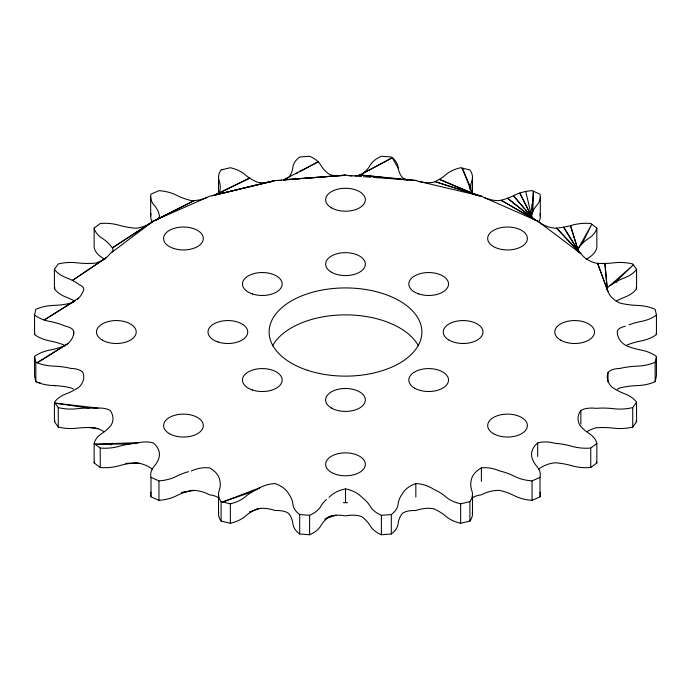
<?xml version="1.0" encoding="UTF-8"?>
<svg xmlns="http://www.w3.org/2000/svg" width="691" height="691" viewBox="0 0 691 691"><rect width="100%" height="100%" fill="white"/><g stroke="black" fill="none" stroke-linecap="round" stroke-linejoin="round"><path stroke-width="1.04" d="M532.847 211.455L533.392 191.234L532.053 190.656A32.08 18.519 0 0 0 514.553 195.216A52.551 30.344 0 0 1 499.723 200.58A21.412 12.274 17.1 0 1 481.385 196.149L418.962 181.431M531.552 216.015L533.392 191.234L539.999 194.18A32.08 18.519 0 0 1 536.907 205.115A52.551 30.344 0 0 0 531.759 214.78L531.552 216.015A21.412 7.99 -4.8 0 0 533.875 219.375L507.531 198.257L535.568 220.299A21.412 7.99 -4.8 0 0 537.667 221.085A21.412 13.354 17 0 0 555.072 228.237A52.551 30.344 0 0 0 571.811 225.266A32.08 18.519 0 0 1 590.753 223.478L596.851 228.065L596.851 247.525A32.08 18.519 0 0 1 588.957 257.622A52.551 30.344 0 0 0 586.175 259.591M65.602 345.716A52.551 30.344 0 0 0 50.132 340.983A32.08 18.519 0 0 1 34.55 334.513L34.55 315.053L35.854 309.318A32.08 18.519 0 0 1 53.812 305.396A52.551 30.344 0 0 0 70.879 303.142A21.412 15.176 -13.1 0 0 75.492 300.628M34.55 334.513L34.844 333.071M625.398 326.256A21.412 8.197 6.7 0 0 617.27 332.025A21.412 15.789 9.1 0 0 625.398 345.284A52.551 30.344 0 0 0 640.868 350.017A32.08 18.519 0 0 1 656.45 356.487L655.146 362.222L655.146 381.682A32.08 18.519 0 0 1 637.188 385.604A52.551 30.344 0 0 0 620.121 387.858A21.412 15.176 -13.1 0 0 617.27 389.275M655.146 381.682L656.45 375.947L656.45 356.487M582.193 243.681L591.781 224.238L578.635 247.87A21.412 7.774 -1 0 0 580.855 253.58A21.412 14.347 15.7 0 0 596.134 263.211A52.551 30.344 0 0 0 613.634 262.848A32.08 18.519 0 0 1 632.731 263.953L636.566 269.291L636.566 288.752A32.08 18.519 0 0 1 624.414 297.329A52.551 30.344 0 0 0 616.441 301.043M74.559 301.043A52.551 30.344 0 0 0 66.586 297.329A32.08 18.519 0 0 1 54.434 288.752L54.434 269.291L58.269 263.953A32.08 18.519 0 0 1 77.366 262.848A52.551 30.344 0 0 0 94.866 263.211A21.412 14.347 -15.7 0 0 110.145 253.58A21.412 7.774 1 0 0 111.346 246.73A52.551 30.344 0 0 0 102.043 238.17A32.08 18.519 0 0 1 94.149 228.065L100.247 223.478A32.08 18.519 0 0 1 119.189 225.266A52.551 30.344 0 0 0 135.928 228.237A21.412 13.354 -17 0 0 153.333 221.085L206.764 197.557M54.434 288.752L55.055 287.853M655.146 362.222A32.08 18.519 0 0 1 637.188 366.144A52.551 30.344 0 0 0 620.121 368.407A21.412 8.81 10.1 0 0 608.011 372.639A21.412 16.143 4.1 0 0 611.595 386.787A52.551 30.344 0 0 0 624.414 393.671A32.08 18.519 0 0 1 636.566 402.248L632.731 407.586L632.731 427.047A32.08 18.519 0 0 1 613.634 428.152A52.551 30.344 0 0 0 596.134 427.789A21.412 14.347 -15.7 0 0 587.272 431.547M636.566 402.248L636.566 421.709L632.731 427.047M578.635 247.87L579.654 246.73A52.551 30.344 0 0 1 588.957 238.17A32.08 18.519 0 0 0 596.851 228.065M615.413 282.187L633.397 264.834L609.825 285.685A21.412 7.843 2.9 0 0 608.011 291.421A21.412 15.176 13.1 0 0 620.121 303.142A52.551 30.344 0 0 0 637.188 305.396A32.08 18.519 0 0 1 655.146 309.318L656.45 315.053L656.45 334.513A32.08 18.519 0 0 1 640.868 340.983A52.551 30.344 0 0 0 626.573 345.206M327.301 518.198L328.139 517.507M632.731 407.586A32.08 18.519 0 0 1 613.634 408.701A52.551 30.344 0 0 0 596.134 408.329A21.412 9.648 13 0 0 580.855 410.48A21.412 16.213 -1.4 0 0 579.654 424.81A52.551 30.344 0 0 0 588.957 433.378A32.08 18.519 0 0 1 596.851 443.475L590.753 448.062A32.08 18.519 0 0 1 571.811 446.282A52.551 30.344 0 0 0 555.072 443.311A21.412 10.633 15.3 0 0 537.667 442.974A21.412 15.997 -6.7 0 0 531.759 456.768A52.551 30.344 0 0 0 536.907 466.425A32.08 18.519 0 0 1 539.999 477.369L539.999 496.82L532.053 500.344A32.08 18.519 0 0 1 514.553 495.784A52.551 30.344 0 0 0 499.723 490.42A21.412 12.274 -17.1 0 0 481.385 494.851A21.412 8.473 8.4 0 0 472.894 497.641M596.851 443.475L596.851 462.935L590.753 467.522A32.08 18.519 0 0 1 571.811 465.734A52.551 30.344 0 0 0 555.072 462.763A21.412 13.354 -17 0 0 538.427 469.293M111.553 252.526L153.333 221.085A21.412 7.99 4.8 0 0 159.241 214.78A52.551 30.344 0 0 0 154.093 205.115A32.08 18.519 0 0 1 151.001 194.18L158.947 190.656A32.08 18.519 0 0 1 176.447 195.216A52.551 30.344 0 0 0 191.277 200.58A21.412 12.274 -17.1 0 0 209.615 196.149A21.412 8.473 8.4 0 0 213.856 195.337M106.215 257.683L72.408 280.434L103.728 259.453M150.94 222.891L112.365 247.87L153.333 221.085L194.292 200.571L155.432 220.299M78.593 298.123L44.215 319.993L73.73 301.725M67.994 343.479L37.159 362.784L64.427 345.794A52.551 30.344 0 0 1 50.132 350.017A32.08 18.519 0 0 0 34.55 356.487L34.55 375.947L35.854 381.682L37.159 382.244A32.08 18.519 0 0 0 53.812 385.604L55.271 385.664A52.551 30.344 0 0 1 70.879 387.858A21.412 15.176 13.1 0 1 73.73 389.275M326.489 518.906A52.551 30.344 0 0 0 320.823 525.756A32.08 18.519 0 0 1 309.611 534.756L299.687 533.996L299.687 514.545A32.08 18.519 0 0 1 292.889 504.18A52.551 30.344 0 0 0 288.976 494.324A21.412 14.787 14.6 0 0 275.165 483.588A21.412 12.818 -17.2 0 0 259.781 487.777L257.138 489.401A52.551 30.344 0 0 0 245.219 496.803A32.08 18.519 0 0 1 230.353 503.817L221.103 501.606A32.08 18.519 0 0 1 219.185 490.575A52.551 30.344 0 0 0 219.824 480.478A21.412 15.513 11.2 0 0 209.615 467.911A21.412 11.721 -16.8 0 0 191.277 470.96M295.912 173.786L297.769 172.785M299.626 171.791L318.171 161.824L283.526 179.807L317.8 177.354M398.215 168.207L392.289 157.755L362.861 173.493A52.551 30.344 0 0 0 370.177 165.244A32.08 18.519 0 0 1 381.389 156.244L391.313 157.004L392.289 157.755A32.08 18.519 0 0 1 398.111 167.36L398.215 168.207A52.551 30.344 0 0 0 402.024 177.216A21.412 9.208 -11.6 0 0 407.474 179.807M387.616 177.889L359.881 174.953L392.289 157.755M609.825 285.685L611.595 284.752A52.551 30.344 0 0 1 624.414 277.868A32.08 18.519 0 0 0 636.566 269.291M73.496 390.536L70.154 392.186A52.551 30.344 0 0 1 66.586 393.671A32.08 18.519 0 0 0 54.434 402.248L54.434 421.709L58.269 427.047A32.08 18.519 0 0 0 77.366 428.152A52.551 30.344 0 0 1 94.866 427.789L97.984 428.748A21.412 14.347 15.7 0 1 103.728 431.547M216.559 194.318L249.658 178.105L214.59 195.112L272.038 181.431M539.999 477.369L532.053 480.884A32.08 18.519 0 0 1 514.553 476.332A52.551 30.344 0 0 0 499.723 470.96A21.412 11.721 16.8 0 0 481.385 467.911A21.412 15.513 -11.2 0 0 471.176 480.478A52.551 30.344 0 0 0 471.815 490.575A32.08 18.519 0 0 1 469.897 501.606L469.897 521.066L460.647 523.277A32.08 18.519 0 0 1 445.781 516.263A52.551 30.344 0 0 0 433.862 508.852A21.412 11.168 -16.2 0 0 415.835 510.528A21.412 9.208 11.6 0 0 402.024 513.784A52.551 30.344 0 0 0 398.111 523.64A32.08 18.519 0 0 1 391.313 533.996L381.389 534.756A32.08 18.519 0 0 1 370.177 525.756A52.551 30.344 0 0 0 361.98 516.825A21.412 10.123 -14.3 0 0 345.5 515.875A21.412 10.123 14.3 0 0 329.02 516.825M327.24 517.689L331.119 516.047M324.71 519.131L333.554 515.503M259.781 487.777L222.64 501.986L252.69 491.603M249.745 511.953L259.781 508.438A21.412 11.168 16.2 0 1 275.165 510.528A21.412 9.208 -11.6 0 1 288.976 513.784A52.551 30.344 0 0 1 292.889 523.64A32.08 18.519 0 0 0 299.687 533.996M249.684 512.1L252.69 511.064M326.981 517.87L336.284 515.21M469.897 501.606L460.647 503.817A32.08 18.519 0 0 1 445.781 496.803A52.551 30.344 0 0 0 433.862 489.401A21.412 12.818 17.2 0 0 415.835 483.588A21.412 14.787 -14.6 0 0 402.024 494.324A52.551 30.344 0 0 0 398.111 504.18A32.08 18.519 0 0 1 391.313 514.545L391.313 533.996M212.267 195.726L275.165 180.472A21.412 9.208 11.6 0 0 287.568 178.269M218.106 497.641A21.412 8.473 -8.4 0 0 209.615 494.851A21.412 12.274 17.1 0 0 194.292 490.429L191.277 490.42A52.551 30.344 0 0 0 176.447 495.784A32.08 18.519 0 0 1 158.947 500.344L151.001 496.82L151.001 477.369A32.08 18.519 0 0 1 154.093 466.425A52.551 30.344 0 0 0 159.241 456.768A21.412 15.997 6.7 0 0 153.333 442.974A21.412 10.633 -15.3 0 0 139.107 442.585L135.928 443.311A52.551 30.344 0 0 0 119.189 446.282A32.08 18.519 0 0 1 100.247 448.062L94.149 443.475A32.08 18.519 0 0 1 102.043 433.378A52.551 30.344 0 0 0 111.346 424.81A21.412 16.213 1.4 0 0 110.145 410.48A21.412 9.648 -13 0 0 97.984 408.087L55.055 403.147L54.434 402.248M181.698 492.528L194.292 490.429M181.785 492.579L186 491.888M259.781 508.438L257.138 508.852A52.551 30.344 0 0 0 245.219 516.263A32.08 18.519 0 0 1 230.353 523.277L221.103 521.066A32.08 18.519 0 0 1 218.693 511.893M391.313 514.545L381.389 515.296A32.08 18.519 0 0 1 370.177 506.304A52.551 30.344 0 0 0 361.98 497.365A21.412 13.863 16.5 0 0 345.5 488.934A21.412 13.863 -16.5 0 0 329.02 497.365M278.179 180.481L281.384 180.221M284.208 179.997L290.997 179.461M292.811 179.315L299.548 178.779M301.414 178.632L345.5 175.125A21.412 10.123 14.3 0 0 361.98 174.175M97.984 408.087L94.866 408.329A52.551 30.344 0 0 0 77.366 408.701A32.08 18.519 0 0 1 58.269 407.586L55.055 403.147L89.018 408.07M283.526 179.807L345.5 175.125A21.412 10.123 -14.3 0 1 329.02 174.175A52.551 30.344 0 0 1 320.823 165.244A32.08 18.519 0 0 0 309.611 156.244L299.687 157.004A32.08 18.519 0 0 0 292.889 167.36A52.551 30.344 0 0 1 288.976 177.216M319.942 177.207L327.448 176.671M329.59 176.516L336.016 176.058M139.107 442.585L95.151 444.253L130.167 443.933M126.237 463.385L139.107 463.246A21.412 13.354 17 0 1 152.573 469.293M125.926 463.428L130.167 463.393M326.489 499.446A52.551 30.344 0 0 0 320.823 506.304A32.08 18.519 0 0 1 309.611 515.296L299.687 514.545M348.679 175.6L351.874 175.834M354.975 176.058L361.471 176.533M363.518 176.68L371.067 177.224M373.131 177.38L415.835 180.472A21.412 11.168 16.2 0 0 433.862 182.148A52.551 30.344 0 0 0 445.781 174.737A32.08 18.519 0 0 1 460.647 167.723L469.897 169.934A32.08 18.519 0 0 1 471.815 180.964A52.551 30.344 0 0 0 471.176 191.07L471.798 192.271A21.412 8.473 -8.4 0 0 476.41 195.112M359.881 174.953L415.835 180.472A21.412 9.208 -11.6 0 1 410.92 180.351M389.75 178.114L395.079 178.675M397.213 178.9L401.48 179.349M403.613 179.582L407.88 180.031M88.56 427.392L97.984 428.748M139.107 463.246L135.928 462.763A52.551 30.344 0 0 0 119.189 465.734A32.08 18.519 0 0 1 100.247 467.522L94.149 462.935L94.149 443.475M37.159 382.244L40.182 382.814M53.259 385.284L55.271 385.664M478.733 195.726L435.01 181.621L481.385 196.149A21.412 8.473 -8.4 0 1 478.733 195.726L439.346 179.34L474.441 194.318M188.6 471.651A52.551 30.344 0 0 0 176.447 476.332A32.08 18.519 0 0 1 158.947 480.884L151.001 477.369M533.392 210.695L532.053 210.116L532.053 203.975M484.236 197.557L537.667 221.085L501.07 200.252L535.568 220.299M540.06 222.891L580.855 253.58L556.523 228.108L579.447 252.526L563.657 227.158L578.505 251.403L570.49 225.629L578.056 250.237M533.875 219.375L513.448 195.769L524.409 208.665M525.773 210.28L528.511 213.502M529.885 215.117L532.623 218.339L519.813 193.014L531.379 216.274M635.945 287.853L636.566 288.752M470.735 187.693L462.193 168.086L471.798 192.271M608.011 291.421L597.594 263.314L607.389 290.211L604.91 263.452L607.259 289.011M35.854 381.682L35.854 362.222L34.55 356.487M525.721 191.476L531.604 216.179M656.156 333.071L656.45 334.513M608.011 372.639L608.011 381.968M590.753 448.062L590.753 467.522M580.855 410.48L580.855 423.954M540.319 196.978L540.319 216.438M537.667 442.974L537.667 456.449M532.053 480.884L532.053 500.344M481.385 467.911L481.385 481.385M472.48 177.242L472.48 193.627M472.48 494.307L472.48 513.759M469.897 185.3L469.897 189.394M460.647 503.817L460.647 523.277M415.835 483.588L415.835 497.054M381.389 515.296L381.389 534.756M345.5 488.934L345.5 502.4M309.611 515.296L309.611 534.756M230.353 503.817L230.353 523.277M221.103 501.606L221.103 521.066M218.52 177.242L218.52 193.627M218.52 494.307L218.52 513.759M158.947 480.884L158.947 500.344M150.681 196.978L150.681 216.438M100.247 448.062L100.247 467.522M94.149 228.065L94.149 247.525A32.08 18.519 0 0 0 102.043 257.622A52.551 30.344 0 0 1 104.825 259.591M34.55 315.053A32.08 18.519 0 0 0 50.132 321.522A52.551 30.344 0 0 1 65.602 326.256A21.412 8.197 -6.7 0 1 73.73 332.025L73.73 334.099M58.269 407.586L58.269 427.047M272.574 345.863A76.381 44.103 0 0 1 345.5 314.871A76.381 44.103 0 0 1 418.426 345.863M347.573 502.668A19.858 11.462 0 0 1 343.427 502.668M152.245 221.975A32.08 18.519 0 0 1 151.001 213.631M539.999 213.631A32.08 18.519 0 0 1 538.755 221.975M581.045 242.99A32.08 18.519 0 0 1 582.651 242.861M613.634 282.299A32.08 18.519 0 0 1 616.847 282.014M628.991 324.796A52.551 30.344 0 0 1 640.868 321.522A32.08 18.519 0 0 0 656.45 315.053M635.927 420.845A32.08 18.519 0 0 1 636.566 421.709M596.609 462.011A32.08 18.519 0 0 1 596.851 462.935M540.12 492.147A32.08 18.519 0 0 1 539.999 496.82M472.307 511.893A32.08 18.519 0 0 1 469.897 521.066M151.001 496.82A32.08 18.519 0 0 1 150.88 492.147M110.767 445.047A52.551 30.344 0 0 0 111.346 444.27A21.412 7.774 -1 0 0 112.365 443.13M94.149 462.935A32.08 18.519 0 0 1 94.391 462.011M54.434 421.709A32.08 18.519 0 0 1 55.073 420.845M74.559 389.957A52.551 30.344 0 0 0 79.405 386.787A21.412 16.143 -4.1 0 0 82.989 372.639A21.412 8.81 -10.1 0 0 70.879 368.407A52.551 30.344 0 0 0 53.812 366.144A32.08 18.519 0 0 1 35.854 362.222M73.73 332.025A21.412 15.789 -9.1 0 1 65.602 345.284M77.116 299.428A21.412 15.176 -13.1 0 0 82.989 291.421A21.412 7.843 -2.9 0 0 79.405 284.752A52.551 30.344 0 0 0 66.586 277.868A32.08 18.519 0 0 1 54.434 269.291M221.871 169.744L221.103 169.934A32.08 18.519 0 0 0 219.185 180.964A52.551 30.344 0 0 1 219.824 191.07A21.412 8.473 8.4 0 1 214.59 195.112L275.165 180.472A21.412 11.168 -16.2 0 1 257.138 182.148A52.551 30.344 0 0 1 245.219 174.737A32.08 18.519 0 0 0 230.353 167.723L221.871 169.744M307.305 370.221A76.381 44.103 0 0 0 421.881 332.025A76.381 44.103 0 0 0 307.305 293.839A76.381 44.103 0 0 0 307.305 370.221M414.635 388.161A19.858 11.462 0 0 0 447.854 383.021A19.858 11.462 0 0 0 423.54 368.977A19.858 11.462 0 0 0 414.635 388.161M449.09 340.136A19.858 11.462 0 0 0 482.309 334.997A19.858 11.462 0 0 0 457.986 320.952A19.858 11.462 0 0 0 449.09 340.136M418.746 293.934A19.858 11.462 0 0 0 448.537 284.01A19.858 11.462 0 0 0 418.746 274.077A19.858 11.462 0 0 0 418.746 293.934M331.455 272.228A19.858 11.462 0 0 0 364.684 267.08A19.858 11.462 0 0 0 340.361 253.044A19.858 11.462 0 0 0 331.455 272.228M252.396 293.934A19.858 11.462 0 0 0 282.187 284.01A19.858 11.462 0 0 0 252.396 274.077A19.858 11.462 0 0 0 252.396 293.934M217.941 341.959A19.858 11.462 0 0 0 247.732 332.025A19.858 11.462 0 0 0 217.941 322.101A19.858 11.462 0 0 0 217.941 341.959M252.396 389.983A19.858 11.462 0 0 0 282.187 380.05A19.858 11.462 0 0 0 252.396 370.117A19.858 11.462 0 0 0 252.396 389.983M331.455 408.053A19.858 11.462 0 0 0 364.684 402.905A19.858 11.462 0 0 0 340.361 388.869A19.858 11.462 0 0 0 331.455 408.053M493.486 433.68A19.858 11.462 0 0 0 526.715 428.541A19.858 11.462 0 0 0 502.392 414.505A19.858 11.462 0 0 0 493.486 433.68M560.6 340.136A19.858 11.462 0 0 0 593.828 334.997A19.858 11.462 0 0 0 569.505 320.952A19.858 11.462 0 0 0 560.6 340.136M493.486 246.592A19.858 11.462 0 0 0 526.715 241.453A19.858 11.462 0 0 0 502.392 227.408A19.858 11.462 0 0 0 493.486 246.592M331.455 207.844A19.858 11.462 0 0 0 364.684 202.696A19.858 11.462 0 0 0 340.361 188.66A19.858 11.462 0 0 0 331.455 207.844M173.536 248.415A19.858 11.462 0 0 0 203.327 238.481A19.858 11.462 0 0 0 173.536 228.548A19.858 11.462 0 0 0 173.536 248.415M102.311 340.136A19.858 11.462 0 0 0 135.54 334.997A19.858 11.462 0 0 0 111.216 320.952A19.858 11.462 0 0 0 102.311 340.136M169.425 433.68A19.858 11.462 0 0 0 202.653 428.541A19.858 11.462 0 0 0 178.33 414.505A19.858 11.462 0 0 0 169.425 433.68M331.455 472.437A19.858 11.462 0 0 0 364.684 467.289A19.858 11.462 0 0 0 340.361 453.253A19.858 11.462 0 0 0 331.455 472.437"/></g></svg>
